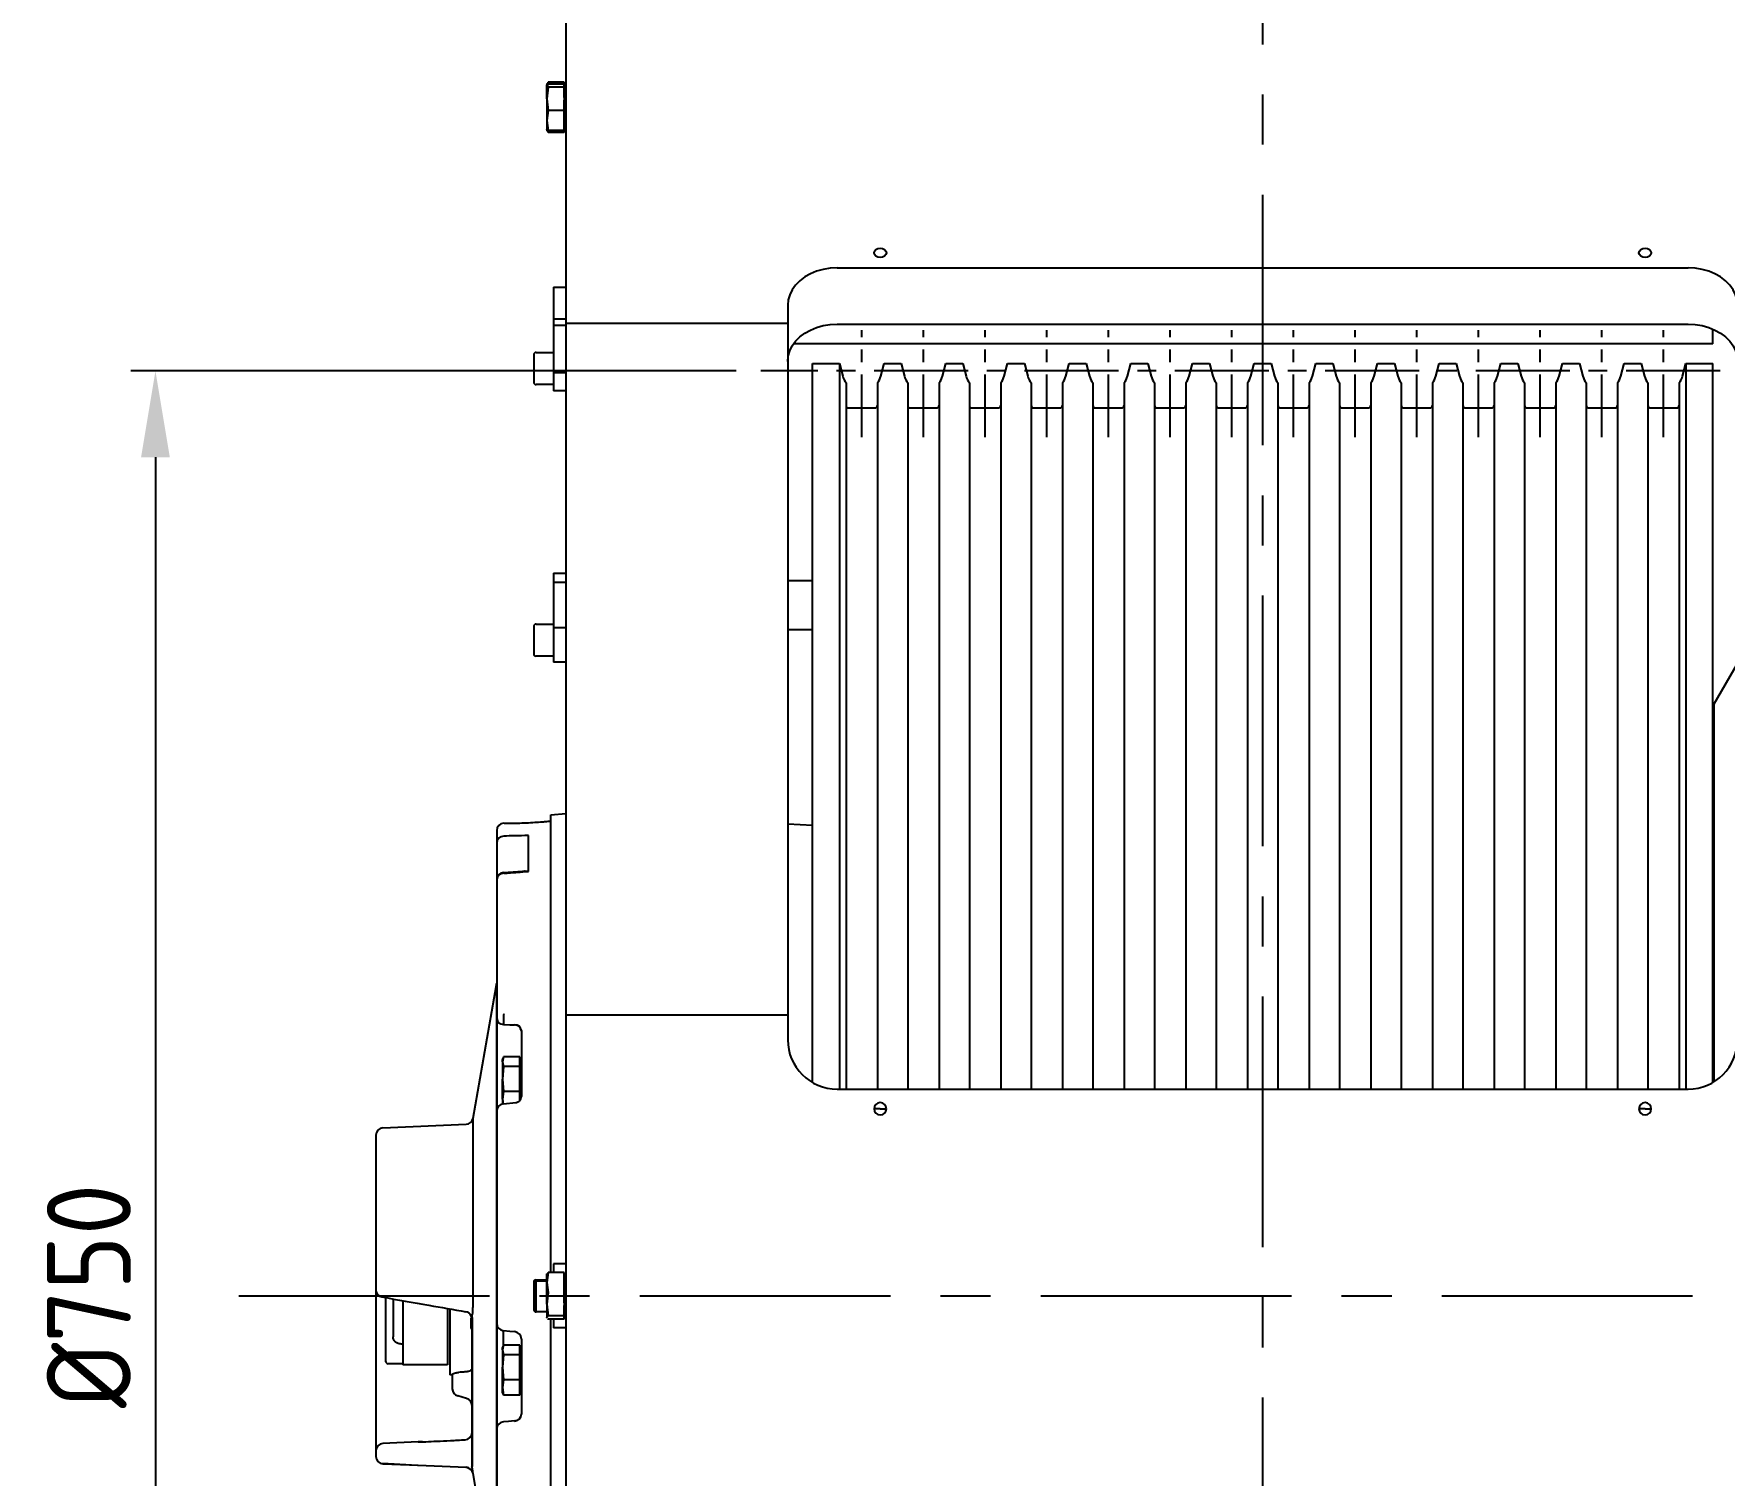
# Model space of a CAD drawing. Header units: millimetres. Extents: x -13 to 15102, y -1400 to 6249.
# Drawn here: x 9232 to 9918, y 1666 to 2251 of the extents above; entities that cross this region are included whole.
import ezdxf

# ---------------------------------------------------------------- set-up
doc = ezdxf.new("R2010")
doc.units = ezdxf.units.MM
doc.header["$LTSCALE"] = 2
doc.linetypes.add('CENTER', pattern=[10.16, 6.35, -1.27, 1.27, -1.27])
doc.linetypes.add('CENTER8', pattern=[6.35, 3.96875, -0.79375, 0.79375, -0.79375])
doc.layers.add('1轮廓实线层', color=7, linetype='Continuous')
doc.layers.add('3中心线层', color=1, linetype='CENTER8')
doc.styles.get("Standard").update_dxf_attribs({"font": 'isocp.shx', "height": 34, "bigfont": 'whgtxt.shx'})
doc.dimstyles.new('ISO-25', dxfattribs={"dimtxt": 34, "dimasz": 35, "dimexe": 10, "dimexo": 10, "dimgap": 10, "dimtad": 1, "dimdec": 4, "dimtxsty": 'Standard', "dimcen": 2.5, "dimclrd": 3, "dimclre": 3, "dimclrt": 2, "dimadec": 1, "dimazin": 2, "dimtfac": 1, "dimtdec": 4, "dimtmove": 0, "dimatfit": 3, "dimfxl": 1, "dimarcsym": 0})

# ---------------------------------------------------------------- blocks, each defined once
blk = doc.blocks.new('*D4826')
at = {"color": 3, "lineweight": -2}
for p, q in [((9517.11, 2114.05), (9271.68, 2114.05)), ((9281.68, 2079.05), (9281.68, 1399.05)), ((9517.11, 1364.05), (9271.68, 1364.05))]:
    blk.add_line(p, q, dxfattribs=at)
at = {"color": 3}
for points in [[(9287.52, 2079.05), (9275.85, 2079.05), (9281.68, 2114.05)], [(9275.85, 1399.05), (9287.52, 1399.05), (9281.68, 1364.05)]]:
    blk.add_solid(points, dxfattribs=at)
at = {"layer": 'Defpoints', "color": 0}
for p in [(9527.11, 2114.05), (9281.68, 1364.05), (9527.11, 1364.05)]:
    blk.add_point(p, dxfattribs=at)
at = {"color": 2, "insert": (9254.68, 1739.05), "char_height": 34, "attachment_point": 5, "rotation": 90}
blk.add_mtext('%%c750', dxfattribs=at)

msp = doc.modelspace()

# ---------------------------------------------------------------- linework, layer by layer
at = {"color": 1, "linetype": 'CENTER', "ltscale": 2}
for p, q in [((9568.00268, 2087.1569), (9568.00268, 2130.62078)), ((9593.00268, 2087.1569), (9593.00268, 2130.62078)), ((9618.00269, 2087.1569), (9618.00269, 2130.62078)), ((9643.00269, 2087.1569), (9643.00269, 2130.62078)), ((9668.00267, 2087.1569), (9668.00267, 2130.62078)), ((9693.00267, 2087.1569), (9693.00267, 2130.62078)), ((9718.00268, 2087.1569), (9718.00268, 2130.62078)), ((9743.00269, 2087.1569), (9743.00269, 2130.62078)), ((9768.00269, 2087.1569), (9768.00269, 2130.62078)), ((9793.00267, 2087.1569), (9793.00267, 2130.62078)), ((9818.00267, 2087.1569), (9818.00267, 2130.62078)), ((9843.00268, 2087.1569), (9843.00268, 2130.62078)), ((9868.00269, 2087.1569), (9868.00269, 2130.62078)), ((9893.00268, 2087.1569), (9893.00268, 2130.62078))]:
    msp.add_line(p, q, dxfattribs=at)
at = {"layer": '1轮廓实线层'}
for p, q in [((9448.0027, 2315.78453), (9448.0027, 2133.3382)), ((9440.82183, 2231.09635), (9440.3227, 2227.98424)), ((9440.3227, 2229.8113), (9440.60111, 2230.5763)), ((9440.43535, 2229.88622), (9440.3227, 2229.7365)), ((9440.3227, 2229.7365), (9440.3227, 2229.8113)), ((9440.3227, 2229.7365), (9440.82183, 2229.07301)), ((9440.3227, 2224.34618), (9440.3227, 2229.7365)), ((9440.82183, 2229.07301), (9440.3227, 2224.34618)), ((9440.82183, 2230.39999), (9440.64576, 2230.16592)), ((9440.68212, 2230.54682), (9440.82183, 2231.09635)), ((9447.40266, 2231.09635), (9440.82183, 2231.09635)), ((9447.40266, 2230.39999), (9440.82183, 2230.39999)), ((9447.40266, 2229.07301), (9440.82183, 2229.07301)), ((9447.40266, 2230.39999), (9447.40266, 2231.09635)), ((9447.40266, 2229.85872), (9447.40266, 2230.39999)), ((9447.40266, 2229.86131), (9448.0027, 2229.2613)), ((9447.40266, 2229.61428), (9447.40266, 2229.85872)), ((9447.40266, 2229.07301), (9447.40266, 2229.61428)), ((9447.40266, 2225.21695), (9447.40266, 2229.07301)), ((9440.3227, 2224.34618), (9440.82183, 2219.61935)), ((9440.3227, 2224.34618), (9440.3227, 2215.55599)), ((9447.40266, 2219.61935), (9447.40266, 2223.47542)), ((9448.0027, 2224.13524), (9447.45267, 2224.34618)), ((9440.82183, 2219.61935), (9440.3227, 2215.55599)), ((9440.3227, 2215.55599), (9440.82183, 2211.49262)), ((9440.3227, 2215.55599), (9440.3227, 2212.0813)), ((9447.40266, 2219.61935), (9440.82183, 2219.61935)), ((9447.40266, 2216.30453), (9447.40266, 2219.61935)), ((9447.40266, 2214.80744), (9447.40266, 2216.30453)), ((9447.40266, 2211.49262), (9447.40266, 2214.80744)), ((9440.3227, 2212.75919), (9440.82183, 2210.79626)), ((9440.60111, 2211.31631), (9440.3227, 2212.0813)), ((9440.82183, 2211.49262), (9440.43535, 2212.00638)), ((9447.40266, 2211.49262), (9440.82183, 2211.49262)), ((9447.40266, 2210.79626), (9440.82183, 2210.79626)), ((9448.0027, 2212.63131), (9447.40266, 2212.0313)), ((9447.40266, 2210.79626), (9447.40266, 2211.49262)), ((9558.00265, 2155.86468), (9903.00268, 2155.86468)), ((9443.0027, 2148.05304), (9448.0027, 2148.05304)), ((9443.0027, 2148.05304), (9443.0027, 2135.05303)), ((9538.00267, 2140.68945), (9538.00267, 2133.3382)), ((9448.0027, 2135.05303), (9443.0027, 2135.05303)), ((9443.0027, 2135.05303), (9443.0027, 2132.45305)), ((9448.0027, 2132.45305), (9443.0027, 2132.45305)), ((9443.0027, 2132.45305), (9443.0027, 2113.25302)), ((9538.00267, 2133.3382), (9448.0027, 2133.3382)), ((9448.0027, 2133.3382), (9448.0027, 1852.85468)), ((9538.00267, 2133.3382), (9538.00267, 1852.85468)), ((9558.00265, 2133.06676), (9903.00268, 2133.06676)), ((9913.00267, 2125.05304), (9913.00267, 2131.03365)), ((9913.00267, 2125.05304), (9540.36987, 2125.05304)), ((9435.00269, 2120.55304), (9435.00269, 2120.13628)), ((9435.00269, 2120.13628), (9435.00269, 2109.55303)), ((9436.00267, 2121.55302), (9443.0027, 2121.55302)), ((9448.0027, 2113.25302), (9443.0027, 2113.25302)), ((9443.0027, 2113.25302), (9443.0027, 2106.05305)), ((9443.0027, 2108.55304), (9436.00267, 2108.55304)), ((9448.0027, 2106.05305), (9443.0027, 2106.05305)), ((9443.0027, 2032.06732), (9448.0027, 2032.06732)), ((9443.0027, 2032.06732), (9443.0027, 2028.25972)), ((9448.0027, 2028.25972), (9443.0027, 2028.25972)), ((9443.0027, 2028.25972), (9443.0027, 2026.23551)), ((9538.00267, 2029.06733), (9548.00266, 2029.06733)), ((9443.0027, 2026.23551), (9443.0027, 2009.88778)), ((9435.00269, 2010.42517), (9435.00269, 2010.00842)), ((9435.00269, 2010.00842), (9435.00269, 1999.42519)), ((9436.00267, 2011.42519), (9443.0027, 2011.42519)), ((9448.0027, 2009.88778), (9443.0027, 2009.88778)), ((9443.0027, 2009.88778), (9443.0027, 1995.92518)), ((9548.00266, 2009.06732), (9538.00267, 2009.06732)), ((9443.0027, 1998.42518), (9436.00267, 1998.42518)), ((9448.0027, 1995.92518), (9443.0027, 1995.92518)), ((9913.57258, 1979.05303), (9923.00269, 1995.38641)), ((9913.00267, 1978.17542), (9913.57258, 1979.05303)), ((9913.57258, 1825.92542), (9913.57258, 1979.05303)), ((9442.00266, 1934.05302), (9448.0027, 1934.57796)), ((9442.00266, 1748.51378), (9442.00266, 1934.05302)), ((9420.0027, 1927.68115), (9420.0027, 1922.55998)), ((9432.87182, 1911.16036), (9432.87182, 1925.68979)), ((9441.00201, 1931.46988), (9441.87182, 1931.50786)), ((9441.87182, 1931.50786), (9441.87182, 1748.51378)), ((9538.00267, 1930.37838), (9548.00266, 1929.94178)), ((9420.0027, 1922.55998), (9420.0027, 1907.68849)), ((9420.0027, 1907.68849), (9420.0027, 1851.56653)), ((9422.77032, 1910.67896), (9430.49532, 1911.28624)), ((9410.42078, 1811.12698), (9419.9571, 1865.21015)), ((9419.9571, 1865.21015), (9419.9571, 1739.05303)), ((9420.0027, 1851.56653), (9420.0027, 1842.55387)), ((9538.00267, 1852.85468), (9448.0027, 1852.85468)), ((9448.0027, 1852.85468), (9448.0027, 1627.02177)), ((9538.00267, 1852.85468), (9538.00267, 1842.90415)), ((9430.00269, 1846.64432), (9430.00269, 1819.89465)), ((9420.0027, 1842.55387), (9420.0027, 1813.91059)), ((9422.82182, 1835.95067), (9422.32269, 1833.99628)), ((9422.32269, 1834.66803), (9422.5986, 1835.4261)), ((9422.32269, 1833.99628), (9422.32269, 1834.66803)), ((9422.32269, 1833.99628), (9422.82182, 1832.0419)), ((9422.32269, 1833.99628), (9422.32269, 1826.96808)), ((9422.82182, 1832.0419), (9422.32269, 1826.96808)), ((9429.40265, 1835.95067), (9422.82182, 1835.95067)), ((9429.40265, 1832.0419), (9422.82182, 1832.0419)), ((9429.40265, 1834.35631), (9429.40265, 1835.95067)), ((9429.40265, 1834.71803), (9430.00269, 1834.11803)), ((9429.40265, 1832.0419), (9429.40265, 1833.63625)), ((9429.40265, 1827.90277), (9429.40265, 1832.0419)), ((9430.00269, 1833.48796), (9429.45266, 1833.99628)), ((9422.32269, 1826.96808), (9422.82182, 1821.89426)), ((9422.32269, 1818.77483), (9422.32269, 1826.96808)), ((9429.40265, 1826.03339), (9429.40265, 1827.90277)), ((9429.40265, 1821.89426), (9429.40265, 1826.03339)), ((9558.00265, 1822.90415), (9903.00268, 1822.90415)), ((9422.82182, 1821.89426), (9422.32269, 1818.77483)), ((9422.32269, 1818.77483), (9422.63389, 1816.83008)), ((9422.32269, 1818.77483), (9422.32269, 1816.93803)), ((9422.35816, 1816.84054), (9422.32269, 1816.93803)), ((9422.70798, 1816.8958), (9427.72854, 1817.39137)), ((9429.40265, 1821.89426), (9422.82182, 1821.89426)), ((9429.40265, 1819.34949), (9429.40265, 1821.89426)), ((9429.40265, 1818.20017), (9429.40265, 1819.34949)), ((9410.42078, 1739.05303), (9410.42078, 1811.12698)), ((9420.0027, 1813.91059), (9420.0027, 1739.05303)), ((9575.5027, 1814.90414), (9573.0027, 1814.90414)), ((9575.5027, 1814.90414), (9578.00269, 1814.90414)), ((9885.5027, 1814.90414), (9883.0027, 1814.90414)), ((9885.5027, 1814.90414), (9888.0027, 1814.90414)), ((9371.00268, 1804.18116), (9371.00268, 1741.57033)), ((9373.87181, 1807.1783), (9407.59719, 1808.65078)), ((9440.82183, 1748.51378), (9440.3227, 1744.45605)), ((9440.3227, 1744.45605), (9440.3227, 1747.91803)), ((9440.4369, 1747.99509), (9440.82183, 1748.51378)), ((9447.40266, 1748.51378), (9440.82183, 1748.51378)), ((9448.0027, 1752.05303), (9443.0027, 1752.05303)), ((9443.0027, 1752.05303), (9443.0027, 1748.51378)), ((9447.40266, 1745.20356), (9447.40266, 1748.51378)), ((9447.40266, 1747.96803), (9448.0027, 1747.36803)), ((9371.00268, 1741.57033), (9371.00268, 1676.23157)), ((9435.00269, 1744.55303), (9435.00269, 1744.13627)), ((9435.00269, 1744.13627), (9435.00269, 1733.55303)), ((9436.00267, 1745.55303), (9440.3227, 1745.55303)), ((9436.00267, 1745.06049), (9436.00267, 1745.55303)), ((9440.3227, 1745.06049), (9436.00267, 1745.06049)), ((9436.00267, 1732.55303), (9436.00267, 1745.06049)), ((9440.3227, 1744.45605), (9440.82183, 1740.39831)), ((9440.3227, 1735.66794), (9440.3227, 1744.45605)), ((9447.40266, 1743.70854), (9447.40266, 1745.20356)), ((9447.40266, 1740.39831), (9447.40266, 1743.70854)), ((9375.00262, 1738.34117), (9375.00262, 1730.71965)), ((9378.00265, 1737.81018), (9378.00265, 1727.45436)), ((9378.00265, 1737.81018), (9378.00265, 1722.45656)), ((9382.00271, 1737.10364), (9382.00271, 1719.40518)), ((9382.00271, 1737.10364), (9382.00271, 1711.05303)), ((9400.00266, 1733.92522), (9400.00266, 1711.05303)), ((9401.00271, 1733.74097), (9401.00271, 1707.05303)), ((9410.42078, 1735.3418), (9410.42078, 1739.05303)), ((9420.0027, 1739.05303), (9419.9571, 1739.05303)), ((9419.9571, 1739.05303), (9419.9571, 1612.89591)), ((9420.0027, 1739.05303), (9420.0027, 1727.92676)), ((9440.82183, 1740.39831), (9440.3227, 1735.66794)), ((9440.3227, 1735.66794), (9440.82183, 1730.93756)), ((9440.3227, 1735.66794), (9440.3227, 1730.26492)), ((9447.40266, 1736.53936), (9447.40266, 1740.39831)), ((9447.40266, 1730.93756), (9447.40266, 1734.79652)), ((9448.0027, 1735.87795), (9447.45267, 1735.66794)), ((9409.50269, 1730.10641), (9409.50269, 1725.80681)), ((9409.50269, 1730.10641), (9409.85674, 1730.10641)), ((9409.50269, 1726.81598), (9410.00265, 1726.81598)), ((9410.00265, 1730.22824), (9410.00265, 1669.99934)), ((9410.01785, 1669.8271), (9410.01785, 1730.20622)), ((9420.0027, 1727.92676), (9420.0027, 1689.17286)), ((9440.3227, 1732.55303), (9436.00267, 1732.55303)), ((9440.82183, 1730.93756), (9440.3227, 1730.26492)), ((9440.3227, 1730.26492), (9440.4369, 1730.11098)), ((9440.3227, 1730.18803), (9440.3227, 1730.26492)), ((9440.64552, 1729.82991), (9440.82183, 1729.59228)), ((9447.40266, 1730.93756), (9440.82183, 1730.93756)), ((9447.40266, 1729.59228), (9440.82183, 1729.59228)), ((9442.00266, 1544.05304), (9442.00266, 1729.59228)), ((9443.0027, 1729.59228), (9443.0027, 1726.05303)), ((9447.40266, 1730.38883), (9447.40266, 1730.93756)), ((9448.0027, 1730.73803), (9447.40266, 1730.13803)), ((9447.40266, 1730.14101), (9447.40266, 1730.38883)), ((9447.40266, 1729.59228), (9447.40266, 1730.14101)), ((9375.00262, 1725.59061), (9375.00262, 1713.41052)), ((9409.50269, 1725.80681), (9410.00265, 1725.80681)), ((9422.74124, 1718.82697), (9422.74124, 1724.94955)), ((9430.00269, 1721.5413), (9430.00269, 1691.1227)), ((9448.0027, 1726.05303), (9443.0027, 1726.05303)), ((9375.00262, 1713.41052), (9375.00262, 1712.55303)), ((9422.82182, 1719.07271), (9422.32269, 1717.11832)), ((9422.32269, 1717.79007), (9422.5986, 1718.54814)), ((9422.32269, 1717.11832), (9422.32269, 1717.79007)), ((9422.32269, 1717.11832), (9422.82182, 1715.16394)), ((9422.32269, 1717.11832), (9422.32269, 1710.09012)), ((9422.82182, 1715.16394), (9422.32269, 1710.09012)), ((9429.40265, 1719.07271), (9422.82182, 1719.07271)), ((9429.40265, 1715.16394), (9422.82182, 1715.16394)), ((9429.40265, 1717.47836), (9429.40265, 1719.07271)), ((9429.40265, 1717.84007), (9430.00269, 1717.24007)), ((9429.40265, 1715.16394), (9429.40265, 1716.75829)), ((9429.40265, 1711.02481), (9429.40265, 1715.16394)), ((9430.00269, 1716.61), (9429.45266, 1717.11832)), ((9382.00271, 1711.55303), (9376.00267, 1711.55303)), ((9400.00266, 1711.05303), (9382.00271, 1711.05303)), ((9402.0223, 1707.05303), (9401.00271, 1707.05303)), ((9402.00269, 1707.01456), (9402.00269, 1707.05303)), ((9402.00269, 1707.01456), (9402.00269, 1703.2871)), ((9422.32269, 1710.09012), (9422.82182, 1705.0163)), ((9422.32269, 1701.89687), (9422.32269, 1710.09012)), ((9429.40265, 1709.15543), (9429.40265, 1711.02481)), ((9429.40265, 1705.0163), (9429.40265, 1709.15543)), ((9402.00269, 1703.2871), (9402.00269, 1701.35501)), ((9422.82182, 1705.0163), (9422.32269, 1701.89687)), ((9422.32269, 1701.89687), (9422.82182, 1698.77744)), ((9422.32269, 1700.06007), (9422.32269, 1701.89687)), ((9422.5986, 1699.30201), (9422.32269, 1700.06007)), ((9429.40265, 1705.0163), (9422.82182, 1705.0163)), ((9429.40265, 1702.47153), (9429.40265, 1705.0163)), ((9429.40265, 1701.32221), (9429.40265, 1702.47153)), ((9429.40265, 1698.77744), (9429.40265, 1701.32221)), ((9430.00269, 1700.61007), (9429.40265, 1700.01007)), ((9407.77916, 1697.50523), (9404.22625, 1698.45724)), ((9422.82182, 1698.77744), (9422.68026, 1699.33174)), ((9429.40265, 1698.77744), (9422.82182, 1698.77744)), ((9420.0027, 1689.17286), (9420.0027, 1685.10601)), ((9388.1551, 1679.86661), (9373.87181, 1679.22631)), ((9389.73153, 1679.93728), (9388.1551, 1679.86661)), ((9407.13352, 1680.71738), (9407.23568, 1680.6324)), ((9420.0027, 1685.10601), (9420.0027, 1609.49311)), ((9371.00268, 1676.23157), (9371.00268, 1673.97357)), ((9387.88831, 1670.3174), (9373.76893, 1671.02141)), ((9373.87181, 1670.97867), (9388.15367, 1670.37265)), ((9388.14593, 1670.30455), (9387.88831, 1670.3174)), ((9407.59719, 1669.45528), (9388.15069, 1670.30433)), ((9388.15367, 1670.37265), (9407.59719, 1669.54761)), ((9407.59719, 1669.54761), (9407.59719, 1669.45528)), ((9410.42078, 1666.97908), (9410.42078, 1667.07469)), ((9419.9571, 1612.89591), (9410.42078, 1666.97908))]:
    msp.add_line(p, q, dxfattribs=at)
at = {"layer": '1轮廓实线层', "color": 4}
for p, q in [((9548.00266, 2117.05302), (9558.91663, 2117.05302)), ((9548.00266, 1825.58364), (9548.00266, 2117.05302)), ((9558.91663, 2117.05302), (9560.27526, 2111.98249)), ((9558.91663, 2117.05302), (9558.91663, 1822.90415)), ((9575.73009, 2111.98249), (9577.08872, 2117.05302)), ((9577.08872, 2117.05302), (9583.91661, 2117.05302)), ((9583.91661, 2117.05302), (9585.27529, 2111.98249)), ((9600.73006, 2111.98249), (9602.08875, 2117.05302)), ((9602.08875, 2117.05302), (9608.91664, 2117.05302)), ((9608.91664, 2117.05302), (9610.27527, 2111.98249)), ((9625.7301, 2111.98249), (9627.08873, 2117.05302)), ((9627.08873, 2117.05302), (9633.91662, 2117.05302)), ((9633.91662, 2117.05302), (9635.27525, 2111.98249)), ((9650.73008, 2111.98249), (9652.08876, 2117.05302)), ((9652.08876, 2117.05302), (9658.91659, 2117.05302)), ((9658.91659, 2117.05302), (9660.27528, 2111.98249)), ((9675.73011, 2111.98249), (9677.08874, 2117.05302)), ((9677.08874, 2117.05302), (9683.91663, 2117.05302)), ((9683.91663, 2117.05302), (9685.27526, 2111.98249)), ((9700.73009, 2111.98249), (9702.08872, 2117.05302)), ((9702.08872, 2117.05302), (9708.91661, 2117.05302)), ((9708.91661, 2117.05302), (9710.27529, 2111.98249)), ((9725.73006, 2111.98249), (9727.08875, 2117.05302)), ((9727.08875, 2117.05302), (9733.91664, 2117.05302)), ((9733.91664, 2117.05302), (9735.27527, 2111.98249)), ((9750.7301, 2111.98249), (9752.08873, 2117.05302)), ((9752.08873, 2117.05302), (9758.91662, 2117.05302)), ((9758.91662, 2117.05302), (9760.27525, 2111.98249)), ((9775.73008, 2111.98249), (9777.08876, 2117.05302)), ((9777.08876, 2117.05302), (9783.91659, 2117.05302)), ((9783.91659, 2117.05302), (9785.27528, 2111.98249)), ((9800.73011, 2111.98249), (9802.08874, 2117.05302)), ((9802.08874, 2117.05302), (9808.91663, 2117.05302)), ((9808.91663, 2117.05302), (9810.27526, 2111.98249)), ((9825.73009, 2111.98249), (9827.08872, 2117.05302)), ((9827.08872, 2117.05302), (9833.91661, 2117.05302)), ((9833.91661, 2117.05302), (9835.27529, 2111.98249)), ((9850.73006, 2111.98249), (9852.08875, 2117.05302)), ((9852.08875, 2117.05302), (9858.91664, 2117.05302)), ((9858.91664, 2117.05302), (9860.27527, 2111.98249)), ((9875.7301, 2111.98249), (9877.08873, 2117.05302)), ((9877.08873, 2117.05302), (9883.91662, 2117.05302)), ((9883.91662, 2117.05302), (9885.27525, 2111.98249)), ((9900.73008, 2111.98249), (9902.08873, 2117.05302)), ((9902.08873, 2117.05302), (9913.00267, 2117.05302)), ((9902.08873, 2117.05302), (9902.08873, 1822.90415)), ((9913.00267, 1825.58364), (9913.00267, 2117.05302)), ((9561.65588, 2109.18294), (9561.65588, 1822.90415)), ((9574.34952, 2109.18294), (9574.34952, 1822.90415)), ((9586.65586, 2109.18294), (9586.65586, 1823.03971)), ((9599.3495, 2109.18294), (9599.3495, 1822.86835)), ((9611.65583, 2109.18294), (9611.65583, 1822.90415)), ((9624.34948, 2109.18294), (9624.34948, 1822.90415)), ((9636.65587, 2109.18294), (9636.65587, 1822.90415)), ((9649.34951, 2109.18294), (9649.34951, 1822.90415)), ((9661.65585, 2109.18294), (9661.65585, 1822.90415)), ((9674.34949, 2109.18294), (9674.34949, 1822.90415)), ((9686.65588, 2109.18294), (9686.65588, 1822.90415)), ((9699.34952, 2109.18294), (9699.34952, 1822.90415)), ((9711.65586, 2109.18294), (9711.65586, 1822.90415)), ((9724.3495, 2109.18294), (9724.3495, 1822.90415)), ((9736.65583, 2109.18294), (9736.65583, 1822.90415)), ((9749.34948, 2109.18294), (9749.34948, 1822.90415)), ((9761.65587, 2109.18294), (9761.65587, 1822.90415)), ((9774.34951, 2109.18294), (9774.34951, 1822.90415)), ((9786.65585, 2109.18294), (9786.65585, 1822.90415)), ((9799.34949, 2109.18294), (9799.34949, 1822.90415)), ((9811.65588, 2109.18294), (9811.65588, 1822.90415)), ((9824.34952, 2109.18294), (9824.34952, 1822.90415)), ((9836.65586, 2109.18294), (9836.65586, 1822.90415)), ((9849.3495, 2109.18294), (9849.3495, 1822.90415)), ((9861.65583, 2109.18294), (9861.65583, 1822.86835)), ((9874.34948, 2109.18294), (9874.34948, 1823.03971)), ((9886.65587, 2109.18294), (9886.65587, 1822.90415)), ((9899.34951, 2109.18294), (9899.34951, 1822.90415)), ((9562.65587, 2099.05305), (9573.34948, 2099.05305)), ((9587.65584, 2099.05305), (9598.34951, 2099.05305)), ((9612.65588, 2099.05305), (9623.34949, 2099.05305)), ((9637.65586, 2099.05305), (9648.34953, 2099.05305)), ((9662.65583, 2099.05305), (9673.3495, 2099.05305)), ((9687.65587, 2099.05305), (9698.34948, 2099.05305)), ((9712.65584, 2099.05305), (9723.34951, 2099.05305)), ((9737.65588, 2099.05305), (9748.34949, 2099.05305)), ((9762.65586, 2099.05305), (9773.34953, 2099.05305)), ((9787.65583, 2099.05305), (9798.3495, 2099.05305)), ((9812.65587, 2099.05305), (9823.34948, 2099.05305)), ((9837.65584, 2099.05305), (9848.34951, 2099.05305)), ((9862.65588, 2099.05305), (9873.34949, 2099.05305)), ((9887.65586, 2099.05305), (9898.3495, 2099.05305))]:
    msp.add_line(p, q, dxfattribs=at)
at = {"layer": '1轮廓实线层', "flags": 128}
for points in [[(9575.5027, 2160.03787), (9574.54598, 2160.18226), (9573.73488, 2160.59344), (9573.19296, 2161.20883), (9573.0027, 2161.93475), (9573.19296, 2162.66068), (9573.73488, 2163.27607), (9574.54598, 2163.68725), (9575.5027, 2163.83167)], [(9575.5027, 2163.83167), (9576.45941, 2163.68725), (9577.27045, 2163.27607), (9577.81238, 2162.66068), (9578.00269, 2161.93475), (9577.81238, 2161.20883), (9577.27045, 2160.59344), (9576.45941, 2160.18226), (9575.5027, 2160.03787)], [(9885.5027, 2160.03787), (9884.54598, 2160.18226), (9883.73488, 2160.59344), (9883.19296, 2161.20883), (9883.0027, 2161.93475), (9883.19296, 2162.66068), (9883.73488, 2163.27607), (9884.54598, 2163.68725), (9885.5027, 2163.83167)], [(9885.5027, 2163.83167), (9886.45941, 2163.68725), (9887.27045, 2163.27607), (9887.81238, 2162.66068), (9888.0027, 2161.93475), (9887.81238, 2161.20883), (9887.27045, 2160.59344), (9886.45941, 2160.18226), (9885.5027, 2160.03787)], [(9558.00265, 2155.86468), (9555.15635, 2155.71021), (9552.36805, 2155.24997), (9549.69436, 2154.49332), (9547.18983, 2153.45567), (9544.90549, 2152.1581), (9542.88769, 2150.6271), (9541.17763, 2148.89379), (9539.81006, 2146.99345), (9538.81282, 2144.96481), (9538.20622, 2142.84911), (9538.00267, 2140.68945)], [(9923.00269, 2140.68945), (9922.79911, 2142.84911), (9922.19255, 2144.96481), (9921.19533, 2146.99345), (9919.82776, 2148.89379), (9918.11767, 2150.6271), (9916.09988, 2152.1581), (9913.8155, 2153.45567), (9911.31097, 2154.49332), (9908.63732, 2155.24997), (9905.84898, 2155.71021), (9903.00268, 2155.86468)], [(9538.00267, 2117.89154), (9538.20622, 2120.0512), (9538.81282, 2122.16689), (9539.81006, 2124.19554), (9541.17763, 2126.09588), (9542.88769, 2127.82918), (9544.90549, 2129.36019), (9547.18983, 2130.65772), (9549.69436, 2131.69541), (9552.36805, 2132.45206), (9555.15635, 2132.9123), (9558.00265, 2133.06676)], [(9903.00268, 2133.06676), (9905.84898, 2132.9123), (9908.63732, 2132.45206), (9911.31097, 2131.69541), (9913.8155, 2130.65772), (9916.09988, 2129.36019), (9918.11767, 2127.82918), (9919.82776, 2126.09588), (9921.19533, 2124.19554), (9922.19255, 2122.16689), (9922.79911, 2120.0512), (9923.00269, 2117.89154)], [(9422.74124, 1849.11842), (9425.27342, 1849.0039), (9427.26416, 1848.91376)], [(9429.94601, 1819.35712), (9429.95137, 1819.38297), (9430.00269, 1819.89465)], [(9422.74124, 1724.94955), (9425.27342, 1724.71868), (9427.26416, 1724.5372)], [(9427.26416, 1688.32107), (9424.73066, 1688.13715), (9422.74124, 1687.99276)]]:
    msp.add_lwpolyline(points, dxfattribs=at)
at = {"layer": '1轮廓实线层'}
for centre, radius, start, end in [((9436.00268, 2120.55303), 1, 90, 180), ((9436.00268, 2109.55303), 1, 180, 270), ((9436.00268, 2010.42518), 1, 90, 180), ((9436.00268, 1999.42518), 1, 180, 270), ((9423.00268, 1927.68116), 3, 92.5, 180), ((9422.95833, 1922.52113), 2.95588, 91.67693242, 179.24693975), ((9442.00268, 1928.51071), 3, 90, 92.5), ((9423.00268, 1907.68849), 3, 94.50563689, 180), ((9422.8365, 1907.52995), 2.83823, 89.28666581, 176.79789292), ((9422.41653, 1910.39154), 0.45591, 357.03455278, 39.07927012), ((9417.00268, 1865.73109), 3, 350, 0), ((9422.70415, 1851.8327), 2.71452, 185.62705878, 270.78291624), ((9444.74988, 1850.35587), 22.0434, 176.85164906, 183.21810071), ((9451.24672, 1850.3591), 28.53254, 173.97433364, 177.57465505), ((9427.30121, 1846.19945), 2.71457, 5.62784596, 90.78212906), ((9427.34629, 1846.32879), 2.67508, 6.77383396, 91.6201835), ((9558.00268, 1842.90415), 20, 180, 270), ((9903.00268, 1842.90415), 20, 270, 0), ((9423.00268, 1813.91059), 3, 95.64226259, 180), ((9575.50268, 1814.90415), 2.5, 0, 180), ((9885.50268, 1814.90415), 2.5, 0, 180), ((9407.46636, 1811.64793), 3, 272.5, 350), ((9575.50268, 1814.90415), 2.5, 180, 0), ((9885.50268, 1814.90415), 2.5, 180, 0), ((9374.00268, 1804.18116), 3, 92.5, 180), ((9374.00268, 1741.57033), 3, 180, 260), ((9436.00268, 1744.55303), 1, 90, 180), ((9435.96623, 1744.09683), 0.96435, 87.83449778, 177.65597991), ((9407.00268, 1729.65898), 3, 0, 80), ((9410.22982, 1730.55712), 0.24261, 163.43113515, 180.10355291), ((9410.03217, 1730.23236), 0.02981, 187.96197526, 241.28602223), ((9423.00268, 1727.92677), 3, 180, 264.79028994), ((9436.00268, 1733.55303), 1, 180, 270), ((9426.98617, 1721.5335), 3.01654, 0.14824195, 84.7123839), ((9376.00268, 1712.55303), 1, 180, 270), ((9405.00268, 1701.35501), 3, 180, 255), ((9407.00268, 1694.60746), 3, 0, 75), ((9422.94188, 1685.06008), 2.93954, 93.91394362, 179.10467772), ((9427.06348, 1691.25378), 2.93957, 273.91445786, 359.10408964), ((9427.08861, 1691.18811), 2.91482, 273.58075094, 358.71409617), ((9374.00137, 1676.23041), 2.9987, 92.47640397, 179.97794651), ((9407.00521, 1683.71207), 2.99744, 272.45336578, 359.96173543), ((9374.00268, 1673.97357), 3, 180, 267.10821954), ((9407.46806, 1666.55171), 2.99868, 10.04400848, 87.53192934), ((9407.46636, 1666.45813), 3, 10, 87.5), ((9410.76079, 1670.01684), 0.77358, 179.81206332, 189.2582855), ((9410.98991, 1669.99967), 0.98725, 180.01894078, 190.06682934)]:
    msp.add_arc(centre, radius, start, end, dxfattribs=at)
at = {"layer": '1轮廓实线层', "color": 4}
for centre, radius, start, end in [((9568.00268, 2114.05303), 8, 195, 217.5), ((9568.00268, 2114.05303), 8, 322.5, 345), ((9593.00268, 2114.05303), 8, 195, 217.5), ((9593.00268, 2114.05303), 8, 322.5, 345), ((9618.00268, 2114.05303), 8, 195, 217.5), ((9618.00268, 2114.05303), 8, 322.5, 345), ((9643.00268, 2114.05303), 8, 195, 217.5), ((9643.00268, 2114.05303), 8, 322.5, 345), ((9668.00268, 2114.05303), 8, 195, 217.5), ((9668.00268, 2114.05303), 8, 322.5, 345), ((9693.00268, 2114.05303), 8, 195, 217.5), ((9693.00268, 2114.05303), 8, 322.5, 345), ((9718.00268, 2114.05303), 8, 195, 217.5), ((9718.00268, 2114.05303), 8, 322.5, 345), ((9743.00268, 2114.05303), 8, 195, 217.5), ((9743.00268, 2114.05303), 8, 322.5, 345), ((9768.00268, 2114.05303), 8, 195, 217.5), ((9768.00268, 2114.05303), 8, 322.5, 345), ((9793.00268, 2114.05303), 8, 195, 217.5), ((9793.00268, 2114.05303), 8, 322.5, 345), ((9818.00268, 2114.05303), 8, 195, 217.5), ((9818.00268, 2114.05303), 8, 322.5, 345), ((9843.00268, 2114.05303), 8, 195, 217.5), ((9843.00268, 2114.05303), 8, 322.5, 345), ((9868.00268, 2114.05303), 8, 195, 217.5), ((9868.00268, 2114.05303), 8, 322.5, 345), ((9893.00268, 2114.05303), 8, 195, 217.5), ((9893.00268, 2114.05303), 8, 322.5, 345), ((9562.65585, 2100.05303), 1, 180, 270), ((9573.3495, 2100.05303), 1, 270, 0), ((9587.65585, 2100.05303), 1, 180, 270), ((9598.3495, 2100.05303), 1, 270, 0), ((9612.65585, 2100.05303), 1, 180, 270), ((9623.3495, 2100.05303), 1, 270, 0), ((9637.65585, 2100.05303), 1, 180, 270), ((9648.3495, 2100.05303), 1, 270, 0), ((9662.65585, 2100.05303), 1, 180, 270), ((9673.3495, 2100.05303), 1, 270, 0), ((9687.65585, 2100.05303), 1, 180, 270), ((9698.3495, 2100.05303), 1, 270, 0), ((9712.65585, 2100.05303), 1, 180, 270), ((9723.3495, 2100.05303), 1, 270, 0), ((9737.65585, 2100.05303), 1, 180, 270), ((9748.3495, 2100.05303), 1, 270, 0), ((9762.65585, 2100.05303), 1, 180, 270), ((9773.3495, 2100.05303), 1, 270, 0), ((9787.65585, 2100.05303), 1, 180, 270), ((9798.3495, 2100.05303), 1, 270, 0), ((9812.65585, 2100.05303), 1, 180, 270), ((9823.3495, 2100.05303), 1, 270, 0), ((9837.65585, 2100.05303), 1, 180, 270), ((9848.3495, 2100.05303), 1, 270, 0), ((9862.65585, 2100.05303), 1, 180, 270), ((9873.3495, 2100.05303), 1, 270, 0), ((9887.65585, 2100.05303), 1, 180, 270), ((9898.3495, 2100.05303), 1, 270, 0)]:
    msp.add_arc(centre, radius, start, end, dxfattribs=at)
at = {"layer": '1轮廓实线层'}
for points, knots in [([(9447.45267, 2224.34618), (9447.45004, 2224.50882), (9447.44534, 2224.79969), (9447.41572, 2225.08928), (9447.40266, 2225.21695)], [0, 0, 0, 0, 0.559131018, 1, 1, 1, 1]), ([(9447.40266, 2223.47542), (9447.4187, 2223.6378), (9447.44731, 2223.92751), (9447.45103, 2224.21836), (9447.45267, 2224.34618)], [0, 0, 0, 0, 0.560504335, 1, 1, 1, 1]), ([(9432.87182, 1925.68979), (9431.00514, 1925.65011), (9427.67178, 1925.57926), (9424.33848, 1925.50738), (9422.87183, 1925.47575)], [0, 0, 0, 0, 0.560001579, 1, 1, 1, 1]), ([(9423.00296, 1930.68402), (9423.13837, 1930.68325), (9423.40911, 1930.68172), (9425.49244, 1930.68696), (9428.46808, 1930.73139), (9430.82451, 1930.82109), (9432.00267, 1930.86593)], [0, 0, 0, 0, 0.2501699852, 0.5002137998, 0.7501192192, 1, 1, 1, 1]), ([(9432.00267, 1930.86593), (9433.17715, 1930.92374), (9435.52695, 1931.03941), (9438.55483, 1931.25969), (9440.42946, 1931.41694), (9441.22285, 1931.48992), (9441.00223, 1931.46987), (9441.00201, 1931.46985)], [0, 0, 0, 0, 0.249798552, 0.499775493, 0.749876293, 0.999751986, 1, 1, 1, 1]), ([(9422.87183, 1910.36796), (9424.73848, 1910.51613), (9428.07179, 1910.78073), (9431.40515, 1911.04436), (9432.87182, 1911.16036)], [0, 0, 0, 0, 0.560000519, 1, 1, 1, 1]), ([(9430.49842, 1911.24823), (9430.65783, 1911.27017), (9431.41969, 1911.37503), (9432.23059, 1911.25515), (9432.87182, 1911.16036)], [0, 0, 0, 0, 0.209226903, 1, 1, 1, 1]), ([(9427.27065, 1849.0028), (9427.26947, 1848.98576), (9427.26737, 1848.95534), (9427.26514, 1848.92647), (9427.26416, 1848.91376)], [0, 0, 0, 0, 0.5599626176, 1, 1, 1, 1]), ([(9429.45266, 1833.99628), (9429.45003, 1834.06353), (9429.44533, 1834.1838), (9429.41571, 1834.30353), (9429.40265, 1834.35631)], [0, 0, 0, 0, 0.559128257, 1, 1, 1, 1]), ([(9429.40265, 1833.63625), (9429.41869, 1833.70339), (9429.4473, 1833.82317), (9429.45102, 1833.94343), (9429.45266, 1833.99628)], [0, 0, 0, 0, 0.560515135, 1, 1, 1, 1]), ([(9427.73384, 1817.3924), (9427.91943, 1817.42413), (9428.33079, 1817.49446), (9429.0188, 1817.86728), (9429.66998, 1818.53935), (9429.85931, 1819.11526), (9429.95739, 1819.41359)], [0, 0, 0, 0, 0.194073598, 0.430178005, 0.704816182, 1, 1, 1, 1]), ([(9373.48175, 1738.61591), (9379.80531, 1737.50089), (9391.14994, 1735.50051), (9402.50011, 1733.49918), (9407.52363, 1732.6134)], [0, 0, 0, 0, 0.557405379, 1, 1, 1, 1]), ([(9409.99729, 1730.6263), (9410.06679, 1730.93464), (9410.20578, 1731.5512), (9410.3769, 1733.13911), (9410.40415, 1734.50701), (9410.42078, 1735.3418)], [0, 0, 0, 0, 0.280515982, 0.560920459, 1, 1, 1, 1]), ([(9447.45267, 1735.66794), (9447.45004, 1735.8307), (9447.44534, 1736.12181), (9447.41572, 1736.4116), (9447.40266, 1736.53936)], [0, 0, 0, 0, 0.559118452, 1, 1, 1, 1]), ([(9447.40266, 1734.79652), (9447.4187, 1734.95902), (9447.44731, 1735.24895), (9447.45103, 1735.54002), (9447.45267, 1735.66794)], [0, 0, 0, 0, 0.5605089921, 1, 1, 1, 1]), ([(9375.00262, 1731.69506), (9375.00262, 1731.2293), (9375.00262, 1730.29944), (9375.00262, 1728.78651), (9375.00262, 1727.20628), (9375.00262, 1726.02625), (9375.00262, 1725.7362), (9375.00262, 1725.59061)], [0, 0, 0, 0, 0.187652357, 0.374639915, 0.561010698, 0.779646681, 1, 1, 1, 1]), ([(9409.8329, 1730.65383), (9409.786, 1730.77452), (9409.69621, 1731.00561), (9409.4445, 1731.44339), (9409.0586, 1731.90062), (9408.51948, 1732.28386), (9408.17096, 1732.42111), (9408.00226, 1732.48755)], [0, 0, 0, 0, 0.156746124, 0.300122805, 0.556193949, 0.78516951, 1, 1, 1, 1]), ([(9409.98721, 1730.55668), (9409.98974, 1730.53202), (9409.99481, 1730.48237), (9410.00132, 1730.36943), (9410.00211, 1730.28528), (9410.00265, 1730.22824)], [0, 0, 0, 0, 0.241295484, 0.48569838, 1, 1, 1, 1]), ([(9410.01785, 1730.20622), (9410.01702, 1730.28804), (9410.01553, 1730.4339), (9410.00285, 1730.5676), (9409.99729, 1730.6263)], [0, 0, 0, 0, 0.560939266, 1, 1, 1, 1]), ([(9382.00271, 1719.40518), (9381.4775, 1719.44791), (9380.42753, 1719.53332), (9379.10425, 1720.20559), (9378.18082, 1721.20205), (9378.06211, 1722.03788), (9378.00265, 1722.45656)], [0, 0, 0, 0, 0.250005444, 0.499786033, 0.749431175, 1, 1, 1, 1]), ([(9429.45266, 1717.11832), (9429.45003, 1717.18557), (9429.44533, 1717.30584), (9429.41571, 1717.42557), (9429.40265, 1717.47836)], [0, 0, 0, 0, 0.5591260029, 1, 1, 1, 1]), ([(9429.40265, 1716.75829), (9429.41869, 1716.82543), (9429.4473, 1716.94521), (9429.45102, 1717.06547), (9429.45266, 1717.11832)], [0, 0, 0, 0, 0.560514621, 1, 1, 1, 1]), ([(9402.00269, 1707.01456), (9402.02556, 1707.09395), (9402.07138, 1707.25305), (9402.48797, 1707.5481), (9403.1351, 1707.79552), (9403.85151, 1707.95264), (9404.27635, 1707.9941), (9404.48171, 1708.01414)], [0, 0, 0, 0, 0.248996466, 0.498957662, 0.748944256, 0.878642427, 1, 1, 1, 1]), ([(9407.52363, 1708.23618), (9406.95321, 1708.19381), (9405.93884, 1708.11846), (9404.9253, 1708.0459), (9404.48171, 1708.01414)], [0, 0, 0, 0, 0.562344192, 1, 1, 1, 1]), ([(9410.00265, 1709.63377), (9409.97135, 1709.4672), (9409.90872, 1709.13394), (9409.4229, 1708.71607), (9408.77076, 1708.44478), (9408.09963, 1708.2937), (9407.71246, 1708.25503), (9407.52363, 1708.23618)], [0, 0, 0, 0, 0.249315229, 0.498809313, 0.748498479, 0.877336369, 1, 1, 1, 1]), ([(9427.26416, 1688.32107), (9427.2654, 1688.31371), (9427.26762, 1688.30055), (9427.26973, 1688.28557), (9427.27065, 1688.27898)], [0, 0, 0, 0, 0.559988904, 1, 1, 1, 1]), ([(9388.14402, 1679.80145), (9389.18904, 1679.84515), (9391.67893, 1679.94928), (9396.05869, 1680.13493), (9401.37499, 1680.38273), (9405.2383, 1680.58748), (9407.23098, 1680.6931)], [0, 0, 0, 0, 0.166060459, 0.395657552, 0.688283404, 1, 1, 1, 1]), ([(9410.00265, 1669.99934), (9410.00207, 1669.98787), (9410.00122, 1669.97095), (9409.99484, 1669.98572), (9409.98974, 1670.00821), (9409.98721, 1670.01938)], [0, 0, 0, 0, 0.515348192, 0.759392876, 1, 1, 1, 1]), ([(9409.99729, 1669.89238), (9410.00408, 1669.86283), (9410.01625, 1669.80983), (9410.01736, 1669.82181), (9410.01785, 1669.8271)], [0, 0, 0, 0, 0.55758924, 1, 1, 1, 1]), ([(9410.42078, 1667.07469), (9410.41388, 1667.14475), (9410.40008, 1667.28493), (9410.27632, 1668.14115), (9410.10305, 1669.2286), (9409.99729, 1669.89238)], [0, 0, 0, 0, 0.280171833, 0.56061699, 1, 1, 1, 1])]:
    msp.add_open_spline(points, degree=3, knots=knots, dxfattribs=at)
at = {"layer": '3中心线层', "linetype": 'CENTER', "ltscale": 8}
for p, q in [((9730.5027, 2510.63622), (9730.5027, 903.97883)), ((9315.44663, 1739.05303), (10472.86315, 1739.05303))]:
    msp.add_line(p, q, dxfattribs=at)
at = {"layer": '3中心线层', "linetype": 'CENTER', "ltscale": 3}
msp.add_line((9915.92217, 2114.05303), (9527.11214, 2114.05303), dxfattribs=at)

# ---------------------------------------------------------------- dimensions: what is measured, and where the dimension line sits
at = {"color": 0}
dim = msp.add_linear_dim(base=(9281.68387, 1364.05303), p1=(9527.11214, 2114.05303), p2=(9527.11214, 1364.05303), angle=90, text='%%c<>', dimstyle='ISO-25', override={"dimtxsty": 'Standard', "dimtolj": 0}, dxfattribs=at)
dim.commit()
dim.dimension.update_dxf_attribs({"geometry": '*D4826', "text_midpoint": (9254.68387, 1739.05303)})

doc.saveas('drawing.dxf')
